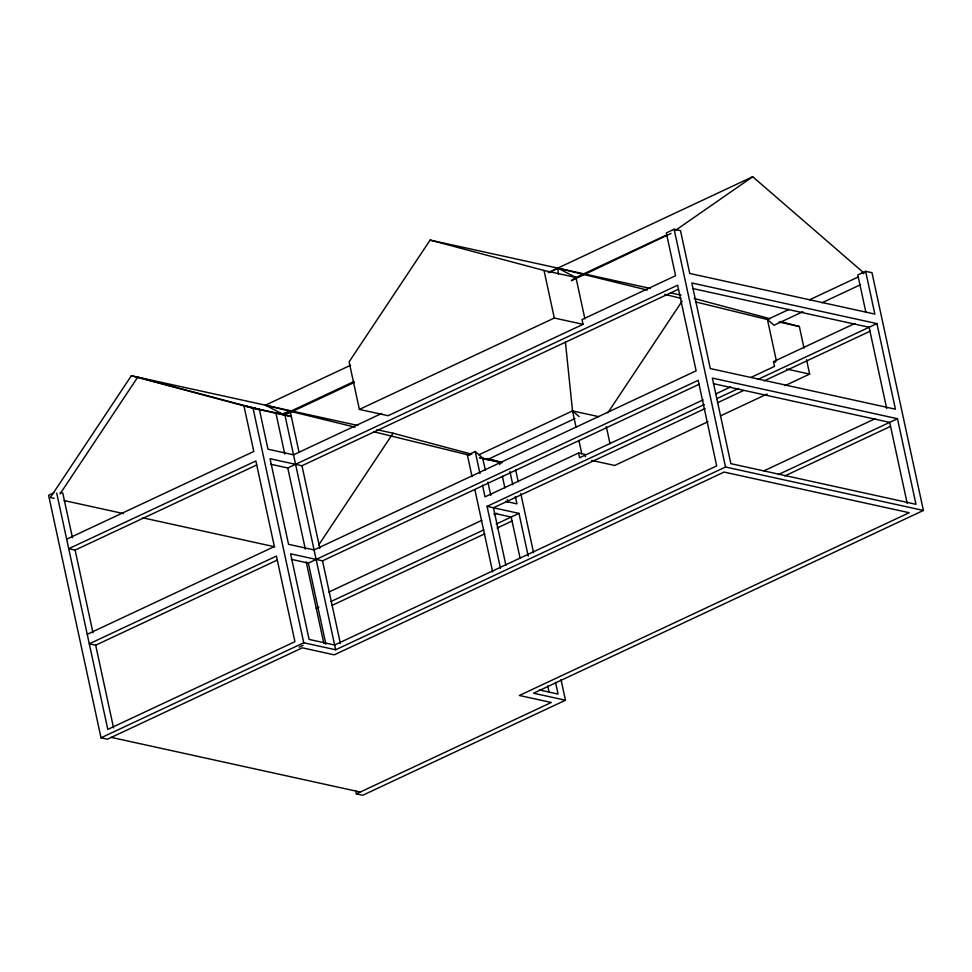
<?xml version="1.0" encoding="UTF-8"?>
<svg xmlns="http://www.w3.org/2000/svg" width="972" height="972" viewBox="0 0 972 972"><rect width="100%" height="100%" fill="white"/><g stroke="black" fill="none" stroke-linecap="round" stroke-linejoin="round"><path stroke-width="1.46" d="M357.842 425.481L131.354 375.751L50.337 497.53L54.165 498.369M60.057 493.91L137.732 377.16L259.317 409.589M650.232 288.417L430.122 240.084L349.106 361.851L359.385 409.406L388.107 415.712L583.042 324.332L582.009 319.581L675.576 275.708L666.318 232.916L674.118 229.258L680.497 230.668L689.756 273.46L874.861 314.102L865.615 271.31L857.814 274.967L865.797 311.854M318.731 544.94L393.065 433.22L471.797 454.216M607.779 412.893L682.101 301.162M286.205 412.723L283.557 414.558L251.639 407.547M284.164 414.862L290.106 410.889L298.951 451.834M666.804 234.896L575.946 277.482L571.281 280.726L671.081 233.414M675.892 230.072L752.705 176.734L863.756 272.84M549.873 272.622L557.782 268.114L647.218 290.045M53.8 492.865L48.6 495.295L101.027 737.809L107.418 739.206L302.341 647.826L334.259 654.836L724.104 472.076L909.221 512.718L519.364 695.478L551.282 702.489L356.36 793.869L355.716 790.904M354.452 382.373L284.626 415.105L265.392 405.19L350.503 365.29M548.172 272.622L752.705 176.734M290.106 410.889L282.196 414.036M353.905 381.583L283.557 414.558L279 413.343M66.679 539.193L253.801 451.47L243.899 405.628L259.39 409.467L267.993 449.21L293.52 454.823L381.656 413.501M359.385 409.406L554.307 318.026L583.042 324.332M87.237 634.291L274.371 546.568L255.867 460.983L68.733 548.706L75.111 550.103L256.778 464.944M270.751 464.252L287.773 467.982L677.63 285.221L696.134 370.818L314.078 549.921L288.55 544.32L270.046 458.723L301.964 465.734L678.517 289.206M374.074 431.835L468.067 454.884L475.211 451.53L482.695 458.006L485.344 470.29M478.953 454.775L572.52 410.913L598.63 416.636M789.143 309.351L767.443 319.521L695.6 301.915M809.482 299.826L858.3 276.935M501.588 462.781L479.609 457.812L482.695 458.006M575.011 418.543L487.385 459.622L482.039 458.31M802.872 311.72L774.04 325.243L767.443 319.521L776.373 360.843M822.093 302.717L860.524 284.699M56.704 493.083L107.795 729.401L294.929 641.666L276.425 556.081L89.29 643.804L95.681 645.201L277.348 560.042M291.321 559.35L308.343 563.092L698.188 380.319L716.692 465.916L334.647 645.019L309.108 639.418L290.604 553.821L322.522 560.832L699.075 384.305M585.472 456.779L584.962 454.398L578.583 453.001L485.016 496.862L482.489 485.162M751.198 377.318L774.538 366.371L773.505 361.62L854.862 323.482M703.157 399.844L579.604 457.751L578.583 453.001M715.501 394.049L730.604 386.965M500.471 568.353L487.069 506.376L704.214 404.583M716.583 398.787L738.562 388.472M757.808 379.457L876.926 323.615L895.431 409.2L710.313 368.558L691.809 282.974L876.926 323.615M705.101 408.556L493.448 507.773L505.902 565.327M717.47 402.76L743.58 390.525M764.186 380.854L870.013 331.245M328.84 592.057L481.82 520.336M494.104 514.577L496.838 513.289M708.053 421.702L614.717 465.467L591.729 460.424M720.41 415.919L767.09 394.037M784.926 385.665L809.64 374.086L806.529 359.676M316.265 608.423L318.865 607.196M330.893 601.559L483.874 529.849M496.17 524.078L518.987 513.386L528.233 556.178M331.804 605.52L484.785 533.81M497.081 528.039L512.11 521.004M101.027 737.809L303.75 642.771L335.668 649.782L725.525 467.01L923.4 510.458L871.993 272.707L865.615 271.31M299.145 647.121L303.045 645.299M763.943 470.849L875.262 418.653M778.365 474.555L897.484 418.713L915.989 504.31L730.871 463.656L712.367 378.072L897.484 418.713M784.756 475.952L890.571 426.344M923.4 510.458L533.543 693.218L565.461 700.229L561.002 679.562M565.461 700.229L362.738 795.266L356.36 793.869M861.714 273.132L863.841 273.606M692.902 288.575L869.126 327.272L886.671 408.434M670.777 292.924L681.044 295.172M430.122 240.084L544.028 270.471L575.946 277.482L584.877 318.804M779.046 322.072L799.361 326.531L804.026 348.146M773.505 361.62L775.632 362.094M786.664 369.044L809.64 374.086M713.46 383.673L889.684 422.37L907.241 503.532M376.917 429.673L393.065 433.22M284.76 454.046L275.817 412.638L282.828 414.181M472.052 476.645L467.301 454.677L469.865 455.248M501.345 462.162L499.219 461.688L499.851 464.604M481.079 457.921L502.366 462.599M243.899 405.628L259.39 409.467M505.586 501.382L516.934 503.873L515.342 496.51M487.069 506.376L518.987 513.386M494.165 513.301L511.187 517.043L520.117 558.353M60.228 492.488L62.779 493.047L72.438 537.71M64.14 500.556L123.456 513.581M142.738 517.809L274.736 546.799M539.618 690.023L558.05 694.069L555.498 682.271M111.318 737.384L360.26 792.034M664.812 294.358L680.935 298.319M265.392 405.19L354.987 427.158M694.215 298.477L770.152 318.743M780.37 321.465L799.361 326.531M487.835 458.505L501.503 462.295M467.301 454.677L468.067 454.884M287.396 415.579L291.236 416.599L252.939 408.191L131.354 375.751M275.817 412.638L284.93 415.068M575.946 277.482L557.782 268.114L558.402 274.128M565.388 341.767L572.52 410.913L579.118 416.623M674.118 229.258L725.525 467.01M606.297 426.562L610.039 443.852M544.028 270.471L554.307 318.026M572.52 410.913L576.032 427.145M578.899 440.425L581.766 453.705M515.67 469.95L518.234 481.76M520.785 493.569L533.543 552.618M509.923 471.481L512.791 484.736M502.366 476.244L504.881 487.883M507.396 499.523L508.028 502.427M547.71 685.928L548.986 691.821M487.895 482.076L490.763 495.319M475.211 451.53L479.961 473.473M474.907 489.815L492.646 571.876M301.964 465.734L319.824 548.366M322.522 560.832L340.382 643.476M284.82 414.558L335.668 649.782M287.773 467.982L305.33 549.144M308.343 563.092L325.887 644.254M306.216 561.925L323.858 643.537M253.012 408.058L303.75 642.771M75.111 550.103L92.984 632.748M95.681 645.201L113.542 727.846"/></g></svg>
